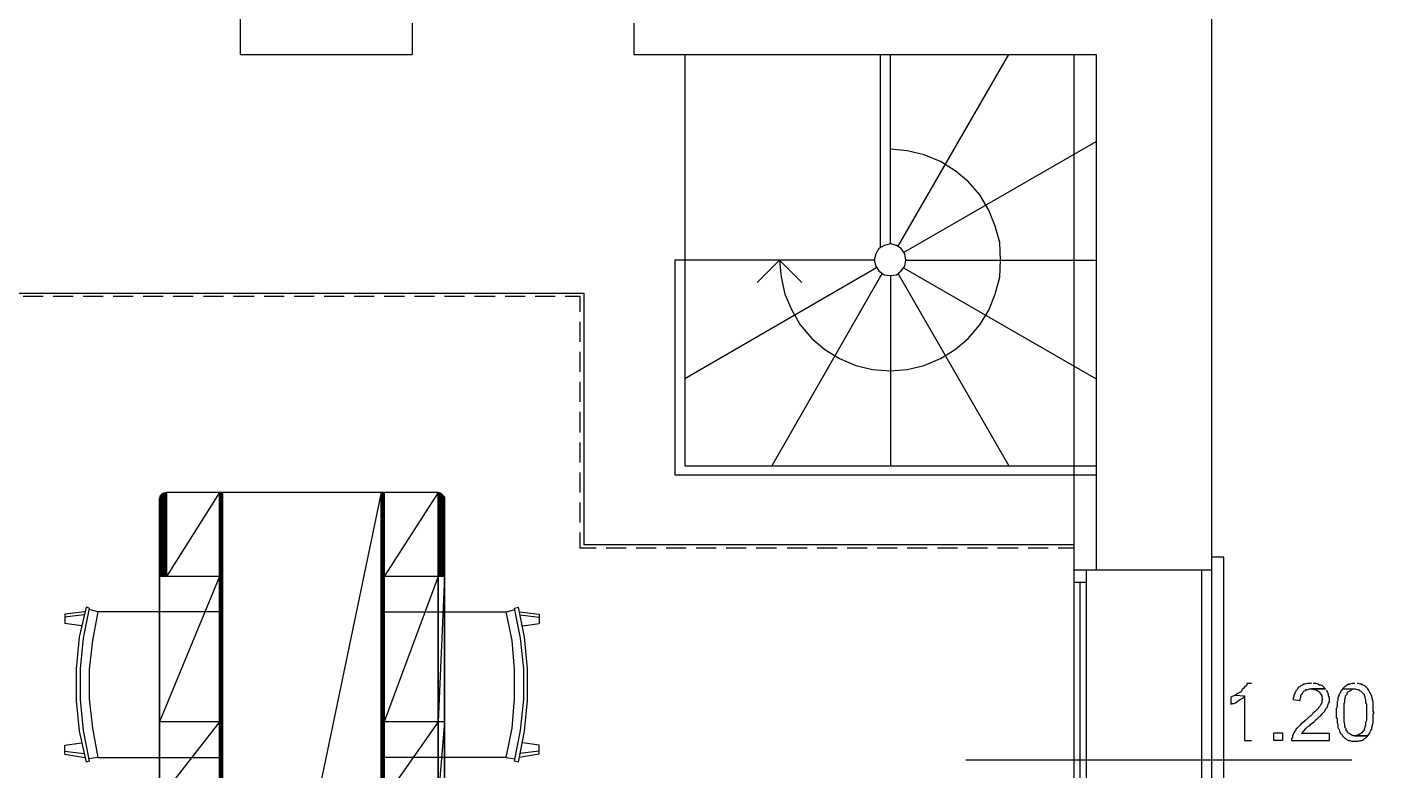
# Model space of a CAD drawing. Header units: millimetres. Extents: x 0 to 11839, y 0 to 13604.
# Drawn here: x 8109 to 11811, y 2700 to 4743 of the extents above; entities that cross this region are included whole.
import ezdxf

# ---------------------------------------------------------------- set-up
doc = ezdxf.new("R2010")
doc.units = ezdxf.units.MM
doc.layers.add('PDF_FILLS_OUTLINE', color=8, linetype='Continuous')
doc.layers.add('PDF_STROKES', color=7, linetype='Continuous')

msp = doc.modelspace()

# ---------------------------------------------------------------- linework, layer by layer
at = {"layer": 'PDF_FILLS_OUTLINE'}
for p, q in [((8475.1, 3452.3), (8473, 3232.1)), ((8473, 3232.1), (8473, 3448)), ((8473, 3448), (8473, 3232.1)), ((8473, 3448), (8473, 3232.1)), ((8473, 3232.1), (8473, 3445.9)), ((8477.2, 3456.5), (8475.1, 3232.1)), ((8475.1, 3232.1), (8475.1, 3454.4)), ((8475.1, 3454.4), (8475.1, 3232.1)), ((8475.1, 3454.4), (8475.1, 3232.1)), ((8475.1, 3232.1), (8475.1, 3452.3)), ((8475.1, 3452.3), (8475.1, 3232.1)), ((8479.4, 3458.6), (8477.2, 3232.1)), ((8477.2, 3232.1), (8477.2, 3456.5)), ((8477.2, 3456.5), (8477.2, 3232.1)), ((8481.5, 3460.8), (8479.4, 3232.1)), ((8479.4, 3232.1), (8479.4, 3458.6)), ((8479.4, 3458.6), (8479.4, 3232.1)), ((8485.7, 3460.8), (8481.5, 3232.1)), ((8481.5, 3232.1), (8481.5, 3460.8)), ((8481.5, 3460.8), (8481.5, 3232.1)), ((8487.8, 3462.9), (8485.7, 3232.1)), ((8485.7, 3232.1), (8485.7, 3460.8)), ((8485.7, 3460.8), (8485.7, 3232.1)), ((8492.1, 3462.9), (8487.8, 3232.1)), ((8487.8, 3232.1), (8487.8, 3462.9)), ((8487.8, 3462.9), (8487.8, 3232.1)), ((8638.1, 3462.9), (8492.1, 3232.1)), ((8492.1, 3232.1), (8492.1, 3462.9)), ((8492.1, 3462.9), (8492.1, 3232.1)), ((8640.2, 3462.9), (8638.1, 3232.1)), ((8638.1, 3232.1), (8638.1, 3462.9)), ((8638.1, 3462.9), (8638.1, 3232.1)), ((8642.3, 3462.9), (8640.2, 3232.1)), ((8640.2, 3232.1), (8640.2, 3462.9)), ((8640.2, 3462.9), (8640.2, 3232.1)), ((8644.5, 3462.9), (8642.3, 3232.1)), ((8642.3, 3232.1), (8642.3, 3462.9)), ((8642.3, 3462.9), (8642.3, 3232.1)), ((8642.3, 3462.9), (8642.3, 3232.1)), ((8642.3, 3462.9), (8642.3, 3232.1)), ((8646.6, 3462.9), (8644.5, 3230)), ((8644.5, 3230), (8644.5, 3462.9)), ((8644.5, 3462.9), (8644.5, 3230)), ((8644.5, 3462.9), (8644.5, 3230)), ((8644.5, 3462.9), (8644.5, 3230)), ((9082.6, 3462.9), (8646.6, 1375.8)), ((8646.6, 1375.8), (8646.6, 3462.9)), ((8646.6, 3462.9), (8646.6, 3225.8)), ((8646.6, 3462.9), (8646.6, 3223.7)), ((8646.6, 3462.9), (8646.6, 3225.8)), ((8646.6, 3462.9), (8646.6, 3225.8)), ((8646.6, 3462.9), (8646.6, 3227.9)), ((8646.6, 3462.9), (8646.6, 3225.8)), ((8646.6, 3462.9), (8646.6, 3227.9)), ((9084.7, 3462.9), (9082.6, 3225.8)), ((9082.6, 3225.8), (9082.6, 3462.9)), ((9082.6, 3462.9), (9082.6, 3225.8)), ((9082.6, 3462.9), (9082.6, 3225.8)), ((9082.6, 3462.9), (9082.6, 3223.7)), ((9082.6, 3462.9), (9082.6, 3223.7)), ((9082.6, 3462.9), (9082.6, 1375.8)), ((9086.8, 3462.9), (9084.7, 3230)), ((9084.7, 3230), (9084.7, 3462.9)), ((9084.7, 3462.9), (9084.7, 3230)), ((9084.7, 3462.9), (9084.7, 3230)), ((9084.7, 3462.9), (9084.7, 3227.9)), ((9084.7, 3462.9), (9084.7, 3227.9)), ((9084.7, 3462.9), (9084.7, 3227.9)), ((9089, 3462.9), (9086.8, 3232.1)), ((9086.8, 3232.1), (9086.8, 3462.9)), ((9086.8, 3462.9), (9086.8, 3232.1)), ((9091.1, 3462.9), (9089, 3232.1)), ((9089, 3232.1), (9089, 3462.9)), ((9089, 3462.9), (9089, 3232.1)), ((9089, 3462.9), (9089, 3232.1)), ((9089, 3462.9), (9089, 3232.1)), ((9239.3, 3462.9), (9091.1, 3232.1)), ((9091.1, 3232.1), (9091.1, 3462.9)), ((9091.1, 3462.9), (9091.1, 3232.1)), ((9241.4, 3462.9), (9239.3, 3232.1)), ((9239.3, 3232.1), (9239.3, 3462.9)), ((9239.3, 3462.9), (9239.3, 3232.1)), ((9239.3, 3462.9), (9239.3, 3232.1)), ((9239.3, 3462.9), (9239.3, 3232.1)), ((9241.4, 3232.1), (9241.4, 3462.9)), ((9241.4, 3462.9), (9241.4, 3232.1)), ((9245.6, 3460.8), (9241.4, 3232.1)), ((9247.7, 3460.8), (9245.6, 3232.1)), ((9245.6, 3232.1), (9245.6, 3460.8)), ((9245.6, 3460.8), (9245.6, 3232.1)), ((9247.7, 3232.1), (9247.7, 3460.8)), ((9247.7, 3460.8), (9247.7, 3232.1)), ((9249.8, 3458.6), (9247.7, 3232.1)), ((9249.8, 3232.1), (9249.8, 3458.6)), ((9249.8, 3458.6), (9249.8, 3232.1)), ((9251.9, 3456.5), (9249.8, 3232.1)), ((9251.9, 3232.1), (9251.9, 3456.5)), ((9251.9, 3456.5), (9251.9, 3232.1)), ((9254.1, 3454.4), (9251.9, 3232.1)), ((9254.1, 3232.1), (9254.1, 3454.4)), ((9254.1, 3454.4), (9254.1, 3232.1)), ((9256.2, 3452.3), (9254.1, 3232.1)), ((9256.2, 3232.1), (9256.2, 3452.3)), ((9256.2, 3452.3), (9256.2, 3232.1)), ((9256.2, 3232.1), (9256.2, 3448)), ((9256.2, 3448), (9256.2, 3232.1)), ((9256.2, 3448), (9256.2, 3232.1)), ((9256.2, 3445.9), (9256.2, 3232.1)), ((9256.2, 3445.9), (9256.2, 3232.1)), ((8638.1, 3232.1), (8473, 2832.1)), ((8473, 2832.1), (8473, 3232.1)), ((8475.1, 3232.1), (8473, 3232.1)), ((8473, 3232.1), (8473, 2832.1)), ((8473, 3232.1), (8473, 2832.1)), ((8477.2, 3232.1), (8475.1, 3232.1)), ((8479.4, 3232.1), (8477.2, 3232.1)), ((8481.5, 3232.1), (8479.4, 3232.1)), ((8485.7, 3232.1), (8481.5, 3232.1)), ((8487.8, 3232.1), (8485.7, 3232.1)), ((8492.1, 3232.1), (8487.8, 3232.1)), ((8638.1, 3232.1), (8492.1, 3232.1)), ((8640.2, 3232.1), (8638.1, 2832.1)), ((8638.1, 2832.1), (8638.1, 3232.1)), ((8640.2, 3232.1), (8638.1, 3232.1)), ((8638.1, 3232.1), (8638.1, 2832.1)), ((8642.3, 3232.1), (8640.2, 2832.1)), ((8640.2, 2832.1), (8640.2, 3232.1)), ((8642.3, 3232.1), (8640.2, 3232.1)), ((8640.2, 3232.1), (8640.2, 2832.1)), ((8642.3, 2834.2), (8642.3, 3232.1)), ((8644.5, 3230), (8642.3, 3232.1)), ((8642.3, 3232.1), (8642.3, 2832.1)), ((8642.3, 3232.1), (8642.3, 2832.1)), ((8642.3, 3232.1), (8642.3, 2832.1)), ((8644.5, 3230), (8642.3, 2834.2)), ((8644.5, 2836.3), (8644.5, 3230)), ((8646.6, 3227.9), (8644.5, 3230)), ((8644.5, 3230), (8644.5, 2834.2)), ((8644.5, 3230), (8644.5, 2834.2)), ((8644.5, 3230), (8644.5, 2834.2)), ((8646.6, 3227.9), (8644.5, 2836.3)), ((8646.6, 2836.3), (8646.6, 3227.9)), ((8646.6, 3225.8), (8646.6, 3227.9)), ((8646.6, 3227.9), (8646.6, 2836.3)), ((8646.6, 2840.6), (8646.6, 3225.8)), ((8646.6, 3223.7), (8646.6, 3225.8)), ((8646.6, 3225.8), (8646.6, 2838.4)), ((8646.6, 3225.8), (8646.6, 2838.4)), ((8646.6, 3225.8), (8646.6, 2836.3)), ((8646.6, 3225.8), (8646.6, 2836.3)), ((8646.6, 3223.7), (8646.6, 2840.6)), ((8646.6, 3223.7), (8646.6, 2840.6)), ((9084.7, 3227.9), (9082.6, 2838.4)), ((9084.7, 3227.9), (9082.6, 3225.8)), ((9082.6, 2838.4), (9082.6, 3225.8)), ((9082.6, 3225.8), (9082.6, 2840.6)), ((9082.6, 3225.8), (9082.6, 2838.4)), ((9082.6, 3225.8), (9082.6, 2840.6)), ((9082.6, 3225.8), (9082.6, 2840.6)), ((9082.6, 2840.6), (9082.6, 3223.7)), ((9086.8, 3232.1), (9084.7, 2834.2)), ((9086.8, 3232.1), (9084.7, 3230)), ((9084.7, 2834.2), (9084.7, 3230)), ((9084.7, 3230), (9084.7, 2836.3)), ((9084.7, 3230), (9084.7, 2834.2)), ((9084.7, 3230), (9084.7, 2836.3)), ((9084.7, 3230), (9084.7, 2836.3)), ((9084.7, 2836.3), (9084.7, 3227.9)), ((9084.7, 3227.9), (9084.7, 2836.3)), ((9089, 3232.1), (9086.8, 2834.2)), ((9086.8, 2834.2), (9086.8, 3232.1)), ((9089, 3232.1), (9086.8, 3232.1)), ((9086.8, 3232.1), (9086.8, 2834.2)), ((9091.1, 3232.1), (9089, 2832.1)), ((9089, 2832.1), (9089, 3232.1)), ((9091.1, 3232.1), (9089, 3232.1)), ((9089, 3232.1), (9089, 2832.1)), ((9089, 3232.1), (9089, 2832.1)), ((9089, 3232.1), (9089, 2832.1)), ((9239.3, 3232.1), (9091.1, 2832.1)), ((9091.1, 2832.1), (9091.1, 3232.1)), ((9239.3, 3232.1), (9091.1, 3232.1)), ((9091.1, 3232.1), (9091.1, 2832.1)), ((9256.2, 3232.1), (9239.3, 2832.1)), ((9239.3, 2832.1), (9239.3, 3232.1)), ((9241.4, 3232.1), (9239.3, 3232.1)), ((9239.3, 3232.1), (9239.3, 2832.1)), ((9239.3, 3232.1), (9239.3, 2832.1)), ((9239.3, 3232.1), (9239.3, 2832.1)), ((9245.6, 3232.1), (9241.4, 3232.1)), ((9247.7, 3232.1), (9245.6, 3232.1)), ((9249.8, 3232.1), (9247.7, 3232.1)), ((9251.9, 3232.1), (9249.8, 3232.1)), ((9254.1, 3232.1), (9251.9, 3232.1)), ((9256.2, 3232.1), (9254.1, 3232.1)), ((9256.2, 3232.1), (9256.2, 2832.1)), ((9256.2, 3232.1), (9256.2, 2832.1)), ((9256.2, 3232.1), (9256.2, 2832.1)), ((11453.3, 2925.2), (11449, 2921)), ((11455.4, 2927.4), (11453.3, 2925.2)), ((11459.6, 2931.6), (11455.4, 2927.4)), ((11461.8, 2933.7), (11459.6, 2931.6)), ((11474.4, 2937.9), (11461.8, 2937.9)), ((11461.8, 2937.9), (11461.8, 2933.7)), ((11601.4, 2925.2), (11599.3, 2921)), ((11603.6, 2927.4), (11601.4, 2925.2)), ((11607.8, 2929.5), (11603.6, 2927.4)), ((11609.9, 2931.6), (11607.8, 2929.5)), ((11614.1, 2933.7), (11609.9, 2931.6)), ((11618.4, 2935.8), (11614.1, 2933.7)), ((11620.5, 2935.8), (11618.4, 2935.8)), ((11626.8, 2937.9), (11620.5, 2935.8)), ((11639.5, 2937.9), (11626.8, 2937.9)), ((11648, 2937.9), (11643.8, 2937.9)), ((11652.2, 2937.9), (11648, 2937.9)), ((11656.5, 2935.8), (11652.2, 2937.9)), ((11660.7, 2933.7), (11656.5, 2935.8)), ((11664.9, 2933.7), (11660.7, 2933.7)), ((11669.2, 2931.6), (11664.9, 2933.7)), ((11671.3, 2929.5), (11669.2, 2931.6)), ((11675.5, 2925.2), (11671.3, 2929.5)), ((11677.6, 2923.1), (11675.5, 2925.2)), ((11726.3, 2925.2), (11724.2, 2923.1)), ((11730.6, 2929.5), (11726.3, 2925.2)), ((11734.8, 2931.6), (11730.6, 2929.5)), ((11736.9, 2933.7), (11734.8, 2931.6)), ((11741.1, 2935.8), (11736.9, 2933.7)), ((11745.4, 2935.8), (11741.1, 2935.8)), ((11749.6, 2937.9), (11745.4, 2935.8)), ((11758.1, 2937.9), (11749.6, 2937.9)), ((11758.1, 2937.9), (11758.1, 2937.9)), ((11768.7, 2937.9), (11764.4, 2937.9)), ((11772.9, 2935.8), (11768.7, 2937.9)), ((11777.1, 2935.8), (11772.9, 2935.8)), ((11779.3, 2933.7), (11777.1, 2935.8)), ((11781.4, 2933.7), (11779.3, 2933.7)), ((11785.6, 2931.6), (11781.4, 2933.7)), ((11787.7, 2929.5), (11785.6, 2931.6)), ((11791.9, 2925.2), (11787.7, 2929.5)), ((11794.1, 2923.1), (11791.9, 2925.2)), ((11421.5, 2901.9), (11417.3, 2899.8)), ((11417.3, 2899.8), (11417.3, 2880.8)), ((11425.8, 2904.1), (11421.5, 2901.9)), ((11430, 2906.2), (11425.8, 2904.1)), ((11434.2, 2908.3), (11430, 2906.2)), ((11430, 2906.2), (11455.4, 2904.1)), ((11436.4, 2910.4), (11434.2, 2908.3)), ((11434.2, 2887.1), (11438.5, 2891.4)), ((11440.6, 2912.5), (11436.4, 2910.4)), ((11438.5, 2891.4), (11442.7, 2893.5)), ((11444.8, 2914.6), (11440.6, 2912.5)), ((11442.7, 2893.5), (11446.9, 2895.6)), ((11446.9, 2916.8), (11444.8, 2914.6)), ((11449, 2921), (11446.9, 2916.8)), ((11446.9, 2895.6), (11451.2, 2897.7)), ((11451.2, 2897.7), (11453.3, 2901.9)), ((11453.3, 2901.9), (11455.4, 2904.1)), ((11455.4, 2904.1), (11455.4, 2781.3)), ((11590.9, 2901.9), (11588.7, 2897.7)), ((11588.7, 2897.7), (11588.7, 2893.5)), ((11588.7, 2893.5), (11607.8, 2891.4)), ((11593, 2910.4), (11590.9, 2906.2)), ((11590.9, 2906.2), (11590.9, 2901.9)), ((11595.1, 2914.6), (11593, 2910.4)), ((11597.2, 2918.9), (11595.1, 2914.6)), ((11599.3, 2921), (11597.2, 2918.9)), ((11607.8, 2895.6), (11609.9, 2899.8)), ((11607.8, 2891.4), (11607.8, 2895.6)), ((11609.9, 2904.1), (11612, 2908.3)), ((11609.9, 2899.8), (11609.9, 2904.1)), ((11612, 2908.3), (11614.1, 2910.4)), ((11614.1, 2910.4), (11616.3, 2914.6)), ((11616.3, 2914.6), (11618.4, 2916.8)), ((11618.4, 2916.8), (11622.6, 2918.9)), ((11622.6, 2918.9), (11624.7, 2921)), ((11624.7, 2921), (11629, 2921)), ((11629, 2921), (11633.2, 2923.1)), ((11633.2, 2923.1), (11639.5, 2923.1)), ((11677.6, 2923.1), (11639.5, 2923.1)), ((11639.5, 2923.1), (11641.7, 2923.1)), ((11639.5, 2923.1), (11677.6, 2923.1)), ((11641.7, 2923.1), (11645.9, 2921)), ((11645.9, 2921), (11650.1, 2921)), ((11650.1, 2921), (11654.4, 2918.9)), ((11654.4, 2918.9), (11656.5, 2916.8)), ((11656.5, 2916.8), (11660.7, 2914.6)), ((11660.7, 2914.6), (11662.8, 2910.4)), ((11662.8, 2910.4), (11664.9, 2908.3)), ((11664.9, 2908.3), (11667.1, 2904.1)), ((11667.1, 2904.1), (11667.1, 2899.8)), ((11667.1, 2899.8), (11669.2, 2895.6)), ((11669.2, 2895.6), (11667.1, 2891.4)), ((11667.1, 2891.4), (11667.1, 2889.2)), ((11667.1, 2889.2), (11667.1, 2885)), ((11681.9, 2916.8), (11679.8, 2918.9)), ((11684, 2912.5), (11681.9, 2916.8)), ((11686.1, 2908.3), (11684, 2912.5)), ((11686.1, 2904.1), (11686.1, 2908.3)), ((11688.2, 2899.8), (11686.1, 2904.1)), ((11688.2, 2895.6), (11688.2, 2899.8)), ((11688.2, 2891.4), (11688.2, 2895.6)), ((11688.2, 2887.1), (11688.2, 2891.4)), ((11711.5, 2891.4), (11709.4, 2887.1)), ((11713.6, 2901.9), (11711.5, 2897.7)), ((11711.5, 2897.7), (11711.5, 2895.6)), ((11711.5, 2895.6), (11711.5, 2891.4)), ((11715.7, 2908.3), (11713.6, 2904.1)), ((11713.6, 2904.1), (11713.6, 2901.9)), ((11717.9, 2912.5), (11715.7, 2908.3)), ((11720, 2916.8), (11717.9, 2912.5)), ((11722.1, 2918.9), (11720, 2916.8)), ((11724.2, 2923.1), (11722.1, 2918.9)), ((11724.2, 2923.1), (11758.1, 2923.1)), ((11730.6, 2895.6), (11732.7, 2899.8)), ((11730.6, 2891.4), (11730.6, 2895.6)), ((11730.6, 2887.1), (11730.6, 2891.4)), ((11732.7, 2904.1), (11734.8, 2906.2)), ((11732.7, 2899.8), (11732.7, 2904.1)), ((11734.8, 2906.2), (11736.9, 2908.3)), ((11736.9, 2910.4), (11739, 2914.6)), ((11736.9, 2908.3), (11736.9, 2910.4)), ((11739, 2914.6), (11743.3, 2916.8)), ((11743.3, 2916.8), (11747.5, 2918.9)), ((11747.5, 2918.9), (11749.6, 2921)), ((11749.6, 2921), (11753.9, 2923.1)), ((11753.9, 2923.1), (11758.1, 2923.1)), ((11758.1, 2923.1), (11760.2, 2923.1)), ((11760.2, 2923.1), (11764.4, 2921)), ((11764.4, 2921), (11768.7, 2921)), ((11768.7, 2921), (11770.8, 2918.9)), ((11770.8, 2918.9), (11775, 2916.8)), ((11775, 2916.8), (11779.3, 2912.5)), ((11779.3, 2912.5), (11781.4, 2910.4)), ((11781.4, 2910.4), (11783.5, 2908.3)), ((11783.5, 2908.3), (11783.5, 2904.1)), ((11783.5, 2904.1), (11785.6, 2901.9)), ((11785.6, 2901.9), (11785.6, 2897.7)), ((11785.6, 2897.7), (11787.7, 2893.5)), ((11787.7, 2893.5), (11787.7, 2891.4)), ((11787.7, 2891.4), (11787.7, 2885)), ((11796.2, 2918.9), (11794.1, 2923.1)), ((11798.3, 2914.6), (11796.2, 2918.9)), ((11800.4, 2912.5), (11798.3, 2914.6)), ((11802.5, 2908.3), (11800.4, 2912.5)), ((11804.7, 2904.1), (11802.5, 2908.3)), ((11804.7, 2899.8), (11804.7, 2904.1)), ((11806.8, 2895.6), (11804.7, 2899.8)), ((11806.8, 2891.4), (11806.8, 2895.6)), ((11808.9, 2889.2), (11806.8, 2891.4)), ((11808.9, 2885), (11808.9, 2889.2)), ((11417.3, 2880.8), (11421.5, 2882.9)), ((11421.5, 2882.9), (11425.8, 2882.9)), ((11425.8, 2882.9), (11430, 2885)), ((11430, 2885), (11434.2, 2887.1)), ((11641.7, 2853.3), (11637.4, 2849)), ((11643.8, 2857.5), (11641.7, 2853.3)), ((11648, 2859.6), (11643.8, 2857.5)), ((11650.1, 2861.7), (11648, 2859.6)), ((11654.4, 2866), (11650.1, 2861.7)), ((11656.5, 2868.1), (11654.4, 2866)), ((11658.6, 2870.2), (11656.5, 2868.1)), ((11662.8, 2876.6), (11658.6, 2872.3)), ((11658.6, 2872.3), (11658.6, 2870.2)), ((11664.9, 2880.8), (11662.8, 2876.6)), ((11667.1, 2885), (11664.9, 2880.8)), ((11664.9, 2849), (11667.1, 2853.3)), ((11667.1, 2853.3), (11669.2, 2855.4)), ((11669.2, 2855.4), (11671.3, 2857.5)), ((11671.3, 2857.5), (11675.5, 2861.7)), ((11675.5, 2861.7), (11677.6, 2866)), ((11677.6, 2866), (11679.8, 2870.2)), ((11679.8, 2870.2), (11681.9, 2872.3)), ((11681.9, 2872.3), (11684, 2876.6)), ((11684, 2878.7), (11686.1, 2882.9)), ((11684, 2876.6), (11684, 2878.7)), ((11686.1, 2882.9), (11688.2, 2887.1)), ((11709.4, 2874.4), (11707.3, 2868.1)), ((11707.3, 2868.1), (11707.3, 2863.8)), ((11707.3, 2863.8), (11707.3, 2857.5)), ((11707.3, 2857.5), (11707.3, 2855.4)), ((11707.3, 2855.4), (11707.3, 2851.1)), ((11707.3, 2851.1), (11707.3, 2844.8)), ((11709.4, 2887.1), (11709.4, 2882.9)), ((11709.4, 2882.9), (11709.4, 2878.7)), ((11709.4, 2878.7), (11709.4, 2874.4)), ((11728.4, 2882.9), (11730.6, 2887.1)), ((11728.4, 2878.7), (11728.4, 2882.9)), ((11728.4, 2872.3), (11728.4, 2878.7)), ((11728.4, 2868.1), (11728.4, 2872.3)), ((11728.4, 2861.7), (11728.4, 2868.1)), ((11728.4, 2857.5), (11728.4, 2861.7)), ((11728.4, 2853.3), (11728.4, 2857.5)), ((11728.4, 2846.9), (11728.4, 2853.3)), ((11787.7, 2885), (11789.8, 2880.8)), ((11789.8, 2880.8), (11789.8, 2876.6)), ((11789.8, 2876.6), (11789.8, 2870.2)), ((11789.8, 2870.2), (11789.8, 2863.8)), ((11789.8, 2863.8), (11789.8, 2857.5)), ((11789.8, 2857.5), (11789.8, 2851.1)), ((11789.8, 2851.1), (11789.8, 2846.9)), ((11808.9, 2880.8), (11808.9, 2885)), ((11808.9, 2876.6), (11808.9, 2880.8)), ((11808.9, 2872.3), (11808.9, 2876.6)), ((11808.9, 2866), (11808.9, 2872.3)), ((11808.9, 2861.7), (11808.9, 2866)), ((11811, 2857.5), (11808.9, 2861.7)), ((11808.9, 2853.3), (11811, 2857.5)), ((11808.9, 2849), (11808.9, 2853.3)), ((8638.1, 2832.1), (8473, 2620.4)), ((8473, 2620.4), (8473, 2832.1)), ((8638.1, 2832.1), (8473, 2832.1)), ((8473, 2832.1), (8473, 2620.4)), ((8473, 2832.1), (8473, 2620.4)), ((8640.2, 2832.1), (8638.1, 2620.4)), ((8638.1, 2620.4), (8638.1, 2832.1)), ((8640.2, 2832.1), (8638.1, 2832.1)), ((8638.1, 2832.1), (8638.1, 2620.4)), ((8642.3, 2832.1), (8640.2, 2618.3)), ((8640.2, 2618.3), (8640.2, 2832.1)), ((8642.3, 2832.1), (8640.2, 2832.1)), ((8640.2, 2832.1), (8640.2, 2618.3)), ((8644.5, 2834.2), (8642.3, 2618.3)), ((8642.3, 2618.3), (8642.3, 2834.2)), ((8644.5, 2834.2), (8642.3, 2834.2)), ((8642.3, 2834.2), (8642.3, 2618.3)), ((8642.3, 2834.2), (8642.3, 2618.3)), ((8642.3, 2618.3), (8642.3, 2832.1)), ((8642.3, 2832.1), (8642.3, 2618.3)), ((8646.6, 2836.3), (8644.5, 2616.2)), ((8644.5, 2616.2), (8644.5, 2836.3)), ((8646.6, 2836.3), (8644.5, 2836.3)), ((8644.5, 2836.3), (8644.5, 2618.3)), ((8644.5, 2836.3), (8644.5, 2616.2)), ((8644.5, 2618.3), (8644.5, 2834.2)), ((8644.5, 2834.2), (8644.5, 2618.3)), ((8646.6, 2840.6), (8646.6, 2612)), ((8646.6, 2840.6), (8646.6, 2609.9)), ((8646.6, 2840.6), (8646.6, 2614.1)), ((8646.6, 2840.6), (8646.6, 2612)), ((8646.6, 2614.1), (8646.6, 2838.4)), ((8646.6, 2838.4), (8646.6, 2614.1)), ((8646.6, 2838.4), (8646.6, 2614.1)), ((8646.6, 2614.1), (8646.6, 2836.3)), ((8646.6, 2836.3), (8646.6, 2614.1)), ((9082.6, 2612), (9082.6, 2840.6)), ((9082.6, 2838.4), (9082.6, 2840.6)), ((9082.6, 2840.6), (9082.6, 2609.9)), ((9082.6, 2840.6), (9082.6, 2609.9)), ((9082.6, 2614.1), (9082.6, 2838.4)), ((9084.7, 2836.3), (9082.6, 2838.4)), ((9082.6, 2838.4), (9082.6, 2612)), ((9082.6, 2838.4), (9082.6, 2612)), ((9084.7, 2836.3), (9082.6, 2614.1)), ((9084.7, 2616.2), (9084.7, 2836.3)), ((9084.7, 2834.2), (9084.7, 2836.3)), ((9084.7, 2836.3), (9084.7, 2614.1)), ((9084.7, 2836.3), (9084.7, 2614.1)), ((9084.7, 2836.3), (9084.7, 2614.1)), ((9086.8, 2834.2), (9084.7, 2618.3)), ((9084.7, 2618.3), (9084.7, 2834.2)), ((9086.8, 2834.2), (9084.7, 2834.2)), ((9084.7, 2834.2), (9084.7, 2616.2)), ((9084.7, 2834.2), (9084.7, 2616.2)), ((9086.8, 2618.3), (9086.8, 2834.2)), ((9089, 2832.1), (9086.8, 2834.2)), ((9086.8, 2834.2), (9086.8, 2618.3)), ((9089, 2832.1), (9086.8, 2618.3)), ((9091.1, 2832.1), (9089, 2618.3)), ((9089, 2618.3), (9089, 2832.1)), ((9091.1, 2832.1), (9089, 2832.1)), ((9089, 2832.1), (9089, 2618.3)), ((9089, 2832.1), (9089, 2618.3)), ((9089, 2832.1), (9089, 2618.3)), ((9239.3, 2832.1), (9091.1, 2620.4)), ((9091.1, 2620.4), (9091.1, 2832.1)), ((9239.3, 2832.1), (9091.1, 2832.1)), ((9091.1, 2832.1), (9091.1, 2620.4)), ((9256.2, 2832.1), (9239.3, 2832.1)), ((9256.2, 2832.1), (9239.3, 2620.4)), ((9239.3, 2620.4), (9239.3, 2832.1)), ((9239.3, 2832.1), (9239.3, 2620.4)), ((9256.2, 2832.1), (9256.2, 2620.4)), ((9256.2, 2832.1), (9256.2, 2620.4)), ((9256.2, 2832.1), (9256.2, 2620.4)), ((11599.3, 2815.2), (11597.2, 2813)), ((11601.4, 2817.3), (11599.3, 2815.2)), ((11605.7, 2821.5), (11601.4, 2817.3)), ((11607.8, 2823.6), (11605.7, 2821.5)), ((11609.9, 2825.8), (11607.8, 2823.6)), ((11614.1, 2830), (11609.9, 2825.8)), ((11618.4, 2832.1), (11614.1, 2830)), ((11620.5, 2836.3), (11618.4, 2832.1)), ((11624.7, 2838.4), (11620.5, 2836.3)), ((11622.6, 2813), (11624.7, 2815.2)), ((11629, 2842.7), (11624.7, 2838.4)), ((11624.7, 2815.2), (11629, 2819.4)), ((11633.2, 2846.9), (11629, 2842.7)), ((11629, 2819.4), (11633.2, 2821.5)), ((11637.4, 2849), (11633.2, 2846.9)), ((11633.2, 2821.5), (11637.4, 2825.8)), ((11637.4, 2825.8), (11641.7, 2830)), ((11641.7, 2830), (11648, 2834.2)), ((11648, 2834.2), (11650.1, 2838.4)), ((11650.1, 2838.4), (11654.4, 2840.6)), ((11654.4, 2840.6), (11658.6, 2844.8)), ((11658.6, 2844.8), (11660.7, 2846.9)), ((11660.7, 2846.9), (11664.9, 2849)), ((11707.3, 2844.8), (11709.4, 2840.6)), ((11709.4, 2840.6), (11709.4, 2836.3)), ((11709.4, 2836.3), (11709.4, 2830)), ((11709.4, 2830), (11711.5, 2825.8)), ((11711.5, 2825.8), (11711.5, 2821.5)), ((11711.5, 2821.5), (11711.5, 2817.3)), ((11711.5, 2817.3), (11713.6, 2813)), ((11728.4, 2840.6), (11728.4, 2846.9)), ((11728.4, 2836.3), (11728.4, 2840.6)), ((11728.4, 2832.1), (11728.4, 2836.3)), ((11730.6, 2825.8), (11728.4, 2832.1)), ((11730.6, 2821.5), (11730.6, 2825.8)), ((11730.6, 2819.4), (11730.6, 2821.5)), ((11732.7, 2815.2), (11730.6, 2819.4)), ((11734.8, 2813), (11732.7, 2815.2)), ((11785.6, 2815.2), (11783.5, 2813)), ((11787.7, 2821.5), (11785.6, 2819.4)), ((11785.6, 2819.4), (11785.6, 2815.2)), ((11789.8, 2836.3), (11787.7, 2830)), ((11787.7, 2830), (11787.7, 2825.8)), ((11787.7, 2825.8), (11787.7, 2821.5)), ((11789.8, 2846.9), (11789.8, 2840.6)), ((11789.8, 2840.6), (11789.8, 2836.3)), ((11804.7, 2817.3), (11806.8, 2821.5)), ((11804.7, 2815.2), (11804.7, 2817.3)), ((11804.7, 2813), (11804.7, 2815.2)), ((11806.8, 2825.8), (11808.9, 2830)), ((11806.8, 2821.5), (11806.8, 2825.8)), ((11808.9, 2842.7), (11808.9, 2849)), ((11808.9, 2838.4), (11808.9, 2842.7)), ((11808.9, 2834.2), (11808.9, 2838.4)), ((11808.9, 2830), (11808.9, 2834.2)), ((11455.4, 2781.3), (11474.4, 2781.3)), ((11535.8, 2781.3), (11535.8, 2802.5)), ((11535.8, 2802.5), (11559.1, 2802.5)), ((11559.1, 2781.3), (11535.8, 2781.3)), ((11559.1, 2802.5), (11559.1, 2781.3)), ((11586.6, 2789.8), (11584.5, 2785.5)), ((11584.5, 2785.5), (11584.5, 2781.3)), ((11584.5, 2781.3), (11688.2, 2781.3)), ((11588.7, 2798.2), (11586.6, 2794)), ((11586.6, 2794), (11586.6, 2789.8)), ((11590.9, 2802.5), (11588.7, 2798.2)), ((11593, 2806.7), (11590.9, 2802.5)), ((11595.1, 2808.8), (11593, 2806.7)), ((11597.2, 2813), (11595.1, 2808.8)), ((11612, 2800.3), (11614.1, 2802.5)), ((11688.2, 2800.3), (11612, 2800.3)), ((11614.1, 2802.5), (11616.3, 2806.7)), ((11616.3, 2806.7), (11620.5, 2810.9)), ((11620.5, 2810.9), (11622.6, 2813)), ((11688.2, 2781.3), (11688.2, 2800.3)), ((11713.6, 2813), (11715.7, 2810.9)), ((11715.7, 2810.9), (11715.7, 2806.7)), ((11715.7, 2806.7), (11717.9, 2802.5)), ((11717.9, 2802.5), (11720, 2800.3)), ((11720, 2800.3), (11722.1, 2798.2)), ((11722.1, 2798.2), (11724.2, 2794)), ((11724.2, 2794), (11728.4, 2789.8)), ((11728.4, 2789.8), (11730.6, 2787.6)), ((11730.6, 2787.6), (11734.8, 2785.5)), ((11734.8, 2808.8), (11734.8, 2813)), ((11736.9, 2806.7), (11734.8, 2808.8)), ((11734.8, 2785.5), (11736.9, 2783.4)), ((11739, 2802.5), (11736.9, 2806.7)), ((11736.9, 2783.4), (11741.1, 2781.3)), ((11743.3, 2800.3), (11739, 2802.5)), ((11741.1, 2781.3), (11745.4, 2781.3)), ((11745.4, 2798.2), (11743.3, 2800.3)), ((11749.6, 2796.1), (11745.4, 2798.2)), ((11745.4, 2781.3), (11749.6, 2779.2)), ((11753.9, 2794), (11749.6, 2796.1)), ((11749.6, 2779.2), (11753.9, 2779.2)), ((11758.1, 2794), (11753.9, 2794)), ((11753.9, 2779.2), (11758.1, 2779.2)), ((11794.1, 2794), (11758.1, 2794)), ((11762.3, 2794), (11758.1, 2794)), ((11758.1, 2794), (11794.1, 2794)), ((11758.1, 2779.2), (11760.2, 2779.2)), ((11760.2, 2779.2), (11764.4, 2779.2)), ((11766.5, 2796.1), (11762.3, 2794)), ((11764.4, 2779.2), (11768.7, 2779.2)), ((11770.8, 2798.2), (11766.5, 2796.1)), ((11768.7, 2779.2), (11772.9, 2781.3)), ((11775, 2800.3), (11770.8, 2798.2)), ((11772.9, 2781.3), (11777.1, 2781.3)), ((11777.1, 2802.5), (11775, 2800.3)), ((11781.4, 2806.7), (11777.1, 2802.5)), ((11777.1, 2781.3), (11781.4, 2783.4)), ((11783.5, 2808.8), (11781.4, 2806.7)), ((11781.4, 2783.4), (11783.5, 2785.5)), ((11783.5, 2813), (11783.5, 2808.8)), ((11783.5, 2785.5), (11787.7, 2787.6)), ((11787.7, 2787.6), (11791.9, 2791.9)), ((11791.9, 2791.9), (11794.1, 2794)), ((11794.1, 2794), (11796.2, 2798.2)), ((11796.2, 2798.2), (11798.3, 2800.3)), ((11798.3, 2800.3), (11800.4, 2804.6)), ((11800.4, 2804.6), (11802.5, 2808.8)), ((11802.5, 2808.8), (11804.7, 2813))]:
    msp.add_line(p, q, dxfattribs=at)
at = {"layer": 'PDF_STROKES'}
for p, q in [((8695.3, 6940.5), (8695.3, 4667.2)), ((11364.4, 5710.8), (11364.4, 3249.1)), ((9167.3, 4754), (9167.3, 4667.2)), ((9776.9, 4754), (9776.9, 4667.2)), ((8695.3, 4667.2), (9093.2, 4667.2)), ((9093.2, 4667.2), (9167.3, 4667.2)), ((9776.9, 4667.2), (9851, 4667.2)), ((9851, 4667.2), (11046.9, 4667.2)), ((9916.6, 4667.2), (9916.6, 3536.9)), ((10454.2, 4136), (10454.2, 4667.2)), ((10481.7, 4146.6), (10481.7, 4667.2)), ((10502.9, 4140.2), (10807.7, 4667.2)), ((10985.5, 4667.2), (10985.5, 3249.1)), ((11046.9, 4667.2), (11046.9, 3249.1)), ((10528.3, 4402.7), (10481.7, 4406.9)), ((10517.7, 4123.3), (11046.9, 4428.1)), ((10574.9, 4392.1), (10528.3, 4402.7)), ((10619.3, 4373), (10574.9, 4392.1)), ((10659.5, 4347.6), (10619.3, 4373)), ((10695.5, 4318), (10659.5, 4347.6)), ((10727.3, 4282), (10695.5, 4318)), ((10752.7, 4239.7), (10727.3, 4282)), ((10769.6, 4195.2), (10752.7, 4239.7)), ((10782.3, 4150.8), (10769.6, 4195.2)), ((10481.7, 4146.6), (10464.8, 4142.3)), ((10498.7, 4142.3), (10481.7, 4146.6)), ((10784.4, 4102.1), (10782.3, 4150.8)), ((10441.5, 4119), (10437.3, 4102.1)), ((10450, 4133.8), (10441.5, 4119)), ((10464.8, 4142.3), (10450, 4133.8)), ((10511.4, 4133.8), (10498.7, 4142.3)), ((10521.9, 4119), (10511.4, 4133.8)), ((10524.1, 4102.1), (10521.9, 4119)), ((9889.1, 4102.1), (9889.1, 3511.6)), ((10437.3, 4102.1), (9889.1, 4102.1)), ((10443.6, 4080.9), (9916.6, 3776.1)), ((10176.9, 4102.1), (10115.5, 4040.7)), ((10176.9, 4102.1), (10181.2, 4055.5)), ((10238.3, 4040.7), (10176.9, 4102.1)), ((10437.3, 4102.1), (10441.5, 4085.2)), ((10441.5, 4085.2), (10450, 4072.5)), ((10450, 4072.5), (10464.8, 4061.9)), ((10498.7, 4061.9), (10511.4, 4072.5)), ((10511.4, 4072.5), (10521.9, 4085.2)), ((10517.7, 4080.9), (11046.9, 3776.1)), ((10521.9, 4085.2), (10524.1, 4102.1)), ((10524.1, 4102.1), (11046.9, 4102.1)), ((10782.3, 4055.5), (10784.4, 4102.1)), ((10458.4, 4064), (10155.8, 3536.9)), ((10181.2, 4055.5), (10191.8, 4009)), ((10464.8, 4061.9), (10481.7, 4059.8)), ((10481.7, 4059.8), (10498.7, 4061.9)), ((10481.7, 4059.8), (10481.7, 3536.9)), ((10502.9, 4064), (10807.7, 3536.9)), ((10769.6, 4009), (10782.3, 4055.5)), ((5046.1, 4011.1), (9639.3, 4011.1)), ((8098.4, 4002.6), (8153.4, 4002.6)), ((8180.9, 4002.6), (8235.9, 4002.6)), ((8263.5, 4002.6), (8318.5, 4002.6)), ((8346, 4002.6), (8401, 4002.6)), ((8428.6, 4002.6), (8483.6, 4002.6)), ((8511.1, 4002.6), (8566.1, 4002.6)), ((8593.7, 4002.6), (8648.7, 4002.6)), ((8676.2, 4002.6), (8733.4, 4002.6)), ((8760.9, 4002.6), (8815.9, 4002.6)), ((8843.4, 4002.6), (8898.5, 4002.6)), ((8926, 4002.6), (8981, 4002.6)), ((9008.5, 4002.6), (9063.6, 4002.6)), ((9091.1, 4002.6), (9146.1, 4002.6)), ((9173.6, 4002.6), (9228.7, 4002.6)), ((9256.2, 4002.6), (9311.2, 4002.6)), ((9338.7, 4002.6), (9395.9, 4002.6)), ((9423.4, 4002.6), (9478.4, 4002.6)), ((9505.9, 4002.6), (9561, 4002.6)), ((9588.5, 4002.6), (9628.7, 4002.6)), ((9628.7, 4002.6), (9628.7, 3960.3)), ((9639.3, 4011.1), (9639.3, 3318.9)), ((10191.8, 4009), (10210.8, 3964.5)), ((10752.7, 3964.5), (10769.6, 4009)), ((10210.8, 3964.5), (10234.1, 3924.3)), ((10727.3, 3924.3), (10752.7, 3964.5)), ((9628.7, 3932.8), (9628.7, 3877.7)), ((10234.1, 3924.3), (10265.8, 3886.2)), ((10695.5, 3886.2), (10727.3, 3924.3)), ((9628.7, 3850.2), (9628.7, 3795.2)), ((10265.8, 3886.2), (10301.8, 3856.6)), ((10301.8, 3856.6), (10342, 3831.2)), ((10619.3, 3831.2), (10659.5, 3856.6)), ((10659.5, 3856.6), (10695.5, 3886.2)), ((10342, 3831.2), (10386.5, 3812.1)), ((10574.9, 3812.1), (10619.3, 3831.2)), ((10386.5, 3812.1), (10433, 3801.5)), ((10433, 3801.5), (10481.7, 3797.3)), ((10481.7, 3797.3), (10528.3, 3801.5)), ((10528.3, 3801.5), (10574.9, 3812.1)), ((9628.7, 3767.7), (9628.7, 3712.6)), ((9628.7, 3685.1), (9628.7, 3628)), ((9628.7, 3600.4), (9628.7, 3545.4)), ((9628.7, 3517.9), (9628.7, 3462.9)), ((9916.6, 3536.9), (11046.9, 3536.9)), ((9889.1, 3511.6), (11046.9, 3511.6)), ((8475.1, 3454.4), (8473, 3445.9)), ((8473, 3445.9), (8473, 1392.8)), ((8481.5, 3460.8), (8475.1, 3454.4)), ((8492.1, 3462.9), (8481.5, 3460.8)), ((9239.3, 3462.9), (8492.1, 3462.9)), ((9247.7, 3460.8), (9239.3, 3462.9)), ((9254.1, 3454.4), (9247.7, 3460.8)), ((9256.2, 3445.9), (9254.1, 3454.4)), ((9256.2, 1392.8), (9256.2, 3445.9)), ((9256.2, 2620.4), (9256.2, 3445.9)), ((9628.7, 3435.3), (9628.7, 3380.3)), ((9628.7, 3352.8), (9628.7, 3310.5)), ((9673.2, 3310.5), (9628.7, 3310.5)), ((10985.5, 3318.9), (9639.3, 3318.9)), ((9755.7, 3310.5), (9700.7, 3310.5)), ((9838.3, 3310.5), (9783.2, 3310.5)), ((9920.8, 3310.5), (9865.8, 3310.5)), ((10003.4, 3310.5), (9948.3, 3310.5)), ((10085.9, 3310.5), (10030.9, 3310.5)), ((10168.5, 3310.5), (10113.4, 3310.5)), ((10253.1, 3310.5), (10198.1, 3310.5)), ((10335.7, 3310.5), (10280.6, 3310.5)), ((10418.2, 3310.5), (10363.2, 3310.5)), ((10500.8, 3310.5), (10445.7, 3310.5)), ((10583.3, 3310.5), (10528.3, 3310.5)), ((10665.9, 3310.5), (10610.9, 3310.5)), ((10748.4, 3310.5), (10693.4, 3310.5)), ((10833.1, 3310.5), (10775.9, 3310.5)), ((10915.6, 3310.5), (10860.6, 3310.5)), ((10985.5, 3310.5), (10943.2, 3310.5)), ((11398.2, 3285.1), (11364.4, 3285.1)), ((11398.2, 2171.7), (11398.2, 3285.1)), ((11364.4, 3249.1), (10985.5, 3249.1)), ((10985.5, 3249.1), (10985.5, 2207.7)), ((11019.4, 3249.1), (11019.4, 2207.7)), ((11336.9, 3249.1), (11336.9, 2207.7)), ((11364.4, 3249.1), (11364.4, 2207.7)), ((11364.4, 3249.1), (11364.4, 2207.7)), ((11019.4, 3215.2), (10985.5, 3215.2)), ((11002.4, 3215.2), (11002.4, 2241.6)), ((8271.9, 3147.5), (8252.9, 3064.9)), ((8280.4, 3145.4), (8271.9, 3147.5)), ((9448.8, 3145.4), (9459.4, 3147.5)), ((9476.3, 3064.9), (9459.4, 3147.5)), ((8267.7, 3134.8), (8212.7, 3128.4)), ((8212.7, 3128.4), (8212.7, 3103)), ((8265.6, 3126.3), (8212.7, 3120)), ((8280.4, 3145.4), (8263.5, 3062.8)), ((8303.7, 3134.8), (8280.4, 3141.1)), ((8303.7, 3134.8), (8288.9, 3056.5)), ((8638.1, 3134.8), (8303.7, 3134.8)), ((8644.5, 3132.7), (8638.1, 3134.8)), ((8646.6, 3126.3), (8644.5, 3132.7)), ((8646.6, 2743.2), (8646.6, 3126.3)), ((9084.7, 3132.7), (9082.6, 3126.3)), ((9082.6, 2743.2), (9082.6, 3126.3)), ((9091.1, 3134.8), (9084.7, 3132.7)), ((9091.1, 3134.8), (9425.5, 3134.8)), ((9425.5, 3134.8), (9450.9, 3141.1)), ((9442.4, 3056.5), (9425.5, 3134.8)), ((9465.7, 3062.8), (9448.8, 3145.4)), ((9461.5, 3134.8), (9516.5, 3128.4)), ((9463.6, 3126.3), (9516.5, 3120)), ((9516.5, 3128.4), (9516.5, 3103)), ((8259.2, 3096.7), (8212.7, 3103)), ((9472.1, 3096.7), (9516.5, 3103)), ((8252.9, 3064.9), (8244.4, 2978.2)), ((8263.5, 3062.8), (8255, 2978.2)), ((8288.9, 3056.5), (8280.4, 2976)), ((9448.8, 2976), (9442.4, 3056.5)), ((9474.2, 2978.2), (9465.7, 3062.8)), ((9484.8, 2978.2), (9476.3, 3064.9)), ((8244.4, 2978.2), (8244.4, 2891.4)), ((8255, 2978.2), (8255, 2893.5)), ((8280.4, 2976), (8280.4, 2895.6)), ((9448.8, 2895.6), (9448.8, 2976)), ((9474.2, 2893.5), (9474.2, 2978.2)), ((9484.8, 2891.4), (9484.8, 2978.2)), ((8244.4, 2891.4), (8252.9, 2806.7)), ((8255, 2893.5), (8263.5, 2808.8)), ((8280.4, 2895.6), (8288.9, 2815.2)), ((9442.4, 2815.2), (9448.8, 2895.6)), ((9465.7, 2808.8), (9474.2, 2893.5)), ((9476.3, 2806.7), (9484.8, 2891.4)), ((8288.9, 2815.2), (8303.7, 2734.7)), ((9425.5, 2734.7), (9442.4, 2815.2)), ((8252.9, 2806.7), (8271.9, 2722)), ((8263.5, 2808.8), (8280.4, 2724.2)), ((9448.8, 2724.2), (9465.7, 2808.8)), ((9459.4, 2722), (9476.3, 2806.7)), ((8212.7, 2768.6), (8259.2, 2775)), ((8212.7, 2743.2), (8212.7, 2768.6)), ((8212.7, 2751.7), (8265.6, 2745.3)), ((8212.7, 2743.2), (8267.7, 2734.7)), ((8644.5, 2739), (8646.6, 2743.2)), ((9082.6, 2743.2), (9084.7, 2739)), ((9516.5, 2743.2), (9461.5, 2734.7)), ((9516.5, 2751.7), (9463.6, 2745.3)), ((9516.5, 2768.6), (9472.1, 2775)), ((9516.5, 2743.2), (9516.5, 2768.6)), ((8280.4, 2724.2), (8271.9, 2722)), ((8303.7, 2734.7), (8280.4, 2730.5)), ((8303.7, 2734.7), (8638.1, 2734.7)), ((8638.1, 2734.7), (8644.5, 2739)), ((9084.7, 2739), (9091.1, 2734.7)), ((9425.5, 2734.7), (9091.1, 2734.7)), ((9425.5, 2734.7), (9450.9, 2730.5)), ((9459.4, 2722), (9448.8, 2724.2)), ((10689.2, 2728.4), (11749.6, 2728.4))]:
    msp.add_line(p, q, dxfattribs=at)

doc.saveas('drawing.dxf')
